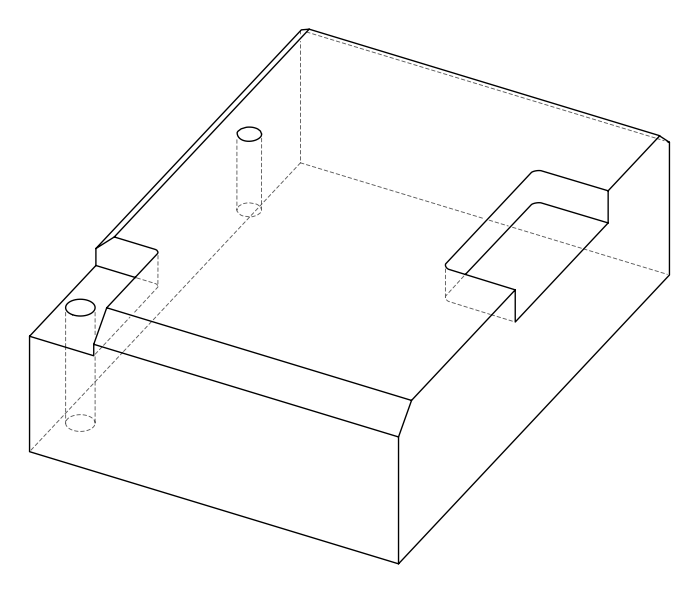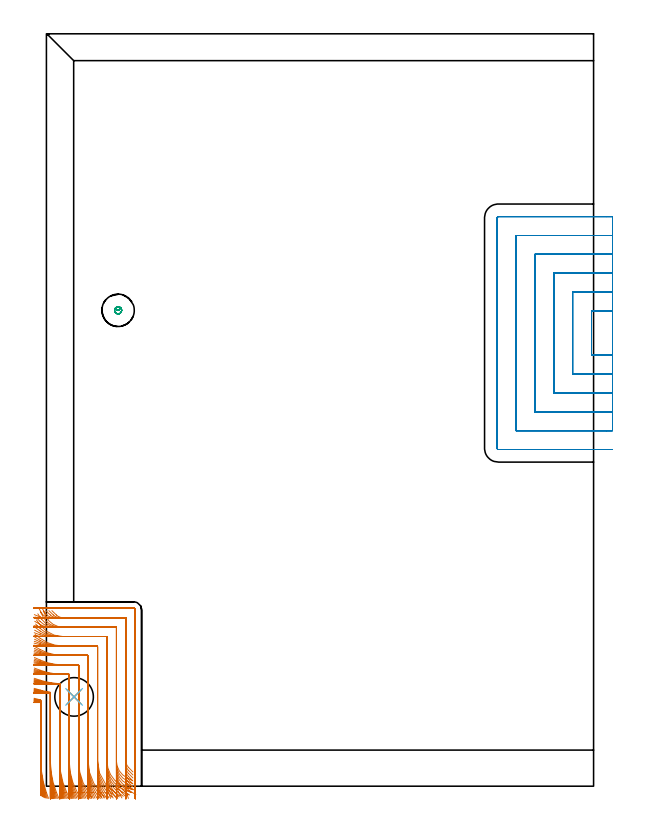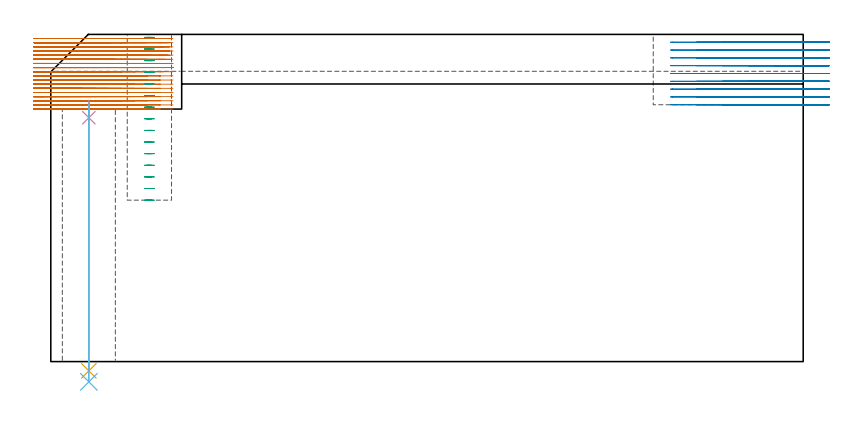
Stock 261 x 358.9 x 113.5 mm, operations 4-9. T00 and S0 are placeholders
(PLAN: 9 operations, 5 tool changes, 103.8 min)
(1 AREA_MILL | FG_CHAMFER_SURFACE | UGT0205_001 | 10.43 min | 21382 mm3)
(2 AREA_MILL_1 | FG_CHAMFER_SURFACE_1 | UGT0205_001 | 12.27 min | 33009 mm3)
(3 AREA_MILL_2 | FG_CHAMFER_SURFACE_2 | UGT0205_001 | 10.85 min | 22756 mm3)
(4 MILL_CORNER_NOTCH_RECTANGULAR | CORNER_NOTCH_RECTANGULAR | NXT0201_008 | Follow Part, ap 1.5, ae 75% | 41.71 min | 101607 mm3)
(5 MILL_SLOT | SLOT_PARTIAL_RECTANGULAR | NXT0201_011 | Follow Part, ap 3, ae 75% | 26.75 min | 155758 mm3)
(6 MILL_BLIND_HOLE_FROM_SOLID_MATERIAL | STEP1POCKET | NXT0201_011 | Spiral | 0.99 min | 10696 mm3)
(7 SPOT_DRILL | STEP1HOLE | NXT0321_9005460120000 | 0.05 min | 169 mm3)
(8 DRILL_THROUGH_HOLE_INTO_CENTER | STEP1HOLE | NXT0301_065 | 0.38 min | 5926 mm3)
(9 DRILL_TO_ENLARGE_THROUGH_HOLE | STEP1HOLE | UGT0301_253 | 0.39 min | 17155 mm3)
(TOOL UGT0205_001 | Chamfer Mill 20 x 3 x 45 deg. | D20 FL50 Z2)
(TOOL NXT0201_008 | ENDMILL 6mm [2P460-0600-NA 1630] | D6 FL26 Z6)
(TOOL NXT0201_011 | ENDMILL 12mm [2P460-1200-NA 1630] | D12 FL38 Z6)
(TOOL NXT0321_9005460120000 | NC Spot Drill, 142deg, 12mm, Carbide, Uncoated | D12 PA142 FL30 Z2)
(TOOL NXT0301_065 | Carbide Drill 9.4mm [860.1-0940-075A1-MM 2214] | D9.4 PA140 FL98 Z2)
(TOOL UGT0301_253 | Twist Drill 18.4 mm | D18.4 PA118 FL135 Z2)
(OP 4 MILL_CORNER_NOTCH_RECTANGULAR)
G17 G21 G94 G90
T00 M6
G54
G17 G0 G90 X1.01 Y-5.826 S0 M3
G43 Z123.5 H1
Z112.061
G94 G1 X0.004 Y-3. F250.
G2 X-2.6 Y12.085 R45. F500.
G1 Y40.906
G3 X-2.825 Y41.193 R0.3
G1 X-3. Y41.236
X-5.911 Y41.962 F250.
G0 Z123.5
X5.932 Y-5.784
Z112.061
G1 X4.814 Y-3.
G2 X1.9 Y12.085 R40.5 F500.
G1 Y44.59
G3 X1.65 Y44.883 R0.3
G2 X-3. Y45.89 R40.5
G1 X-5.89 Y46.696 F250.
G0 Z123.5
X10.97 Y-5.724
Z112.061
G1 X9.713 Y-3.
G2 X6.4 Y12.085 R36. F500.
G1 Y48.647
G3 X6.118 Y48.943 R0.3
G2 X-3. Y50.585 R36.
G1 X-5.86 Y51.492 F250.
G0 Z123.5
X16.184 Y-5.634
Z112.061
G1 X14.747 Y-3.
G2 X10.9 Y12.085 R31.5 F500.
G1 Y53.103
G3 X10.603 Y53.4 R0.3
G1 X7.885
G2 X-3. Y55.34 R31.5
G1 X-5.815 Y56.377 F250.
G0 Z123.5
X21.683 Y-5.488
Z112.061
G1 X20.007 Y-3.
G2 X15.4 Y12.085 R27. F500.
G1 Y57.603
G3 X15.103 Y57.9 R0.3
G1 X7.885
G2 X-3. Y60.191 R27.
G1 X-5.745 Y61.401 F250.
G0 Z123.5
X27.718 Y-5.226
Z112.061
G1 X25.706 Y-3.
G2 X19.9 Y12.085 R22.5 F500.
G1 Y62.103
G3 X19.603 Y62.4 R0.3
G1 X7.885
G2 X-3. Y65.208 R22.5
G1 X-5.626 Y66.659 F250.
G0 Z123.5
X35.094 Y-4.637
Z112.061
G1 X32.58 Y-3.
G2 X24.4 Y12.085 R18. F500.
G1 Y66.603
G3 X24.103 Y66.9 R0.3
G1 X7.885
G2 X-3. Y70.564 R18.
G1 X-5.389 Y72.378 F250.
G0 Z123.5
X41.156 Y-1.688
Z112.061
G1 X38.298 Y-0.776
G2 X28.9 Y12.085 R13.5 F500.
G1 Y71.103
G3 X28.603 Y71.4 R0.3
G1 X7.885
G2 X-3. Y76.914 R13.5
G1 X-4.775 Y79.333 F250.
G0 Z123.5
X41.087 Y2.69
Z112.061
G1 X38.4 Y4.023
G2 X33.4 Y12.085 R9. F500.
G1 Y75.603
G3 X33.103 Y75.9 R0.3
G1 X7.885
G2 X-0.175 Y80.895 R9.
G1 X-1.51 Y83.581 F250.
G0 Z123.5
X41.265 Y6.797
Z112.061
G1 X39.174 Y8.948
G2 X37.9 Y12.085 R4.5 F500.
G1 Y80.102
G3 X37.602 Y80.4 R0.3
G1 X7.885
G2 X4.748 Y81.673 R4.5
G1 X2.597 Y83.764 F250.
G0 Z123.5
X42.4 Y9.085
Z112.061
G1 Y12.085
Y84.2 F500.
G3 X41.7 Y84.9 R0.7
G1 X7.885
X4.885 F250.
G0 Z123.5
X0.413 Y-5.819
Z110.622
G1 X-0.494 Y-2.959
G2 X-2.6 Y10.646 R45. F500.
G1 Y40.577
G3 X-2.835 Y40.866 R0.3
G1 X-3. Y40.901
X-5.933 Y41.531 F250.
G0 Z123.5
X5.279 Y-5.825
Z110.622
G1 X4.268 Y-3.
G2 X1.9 Y10.646 R40.5 F500.
G1 Y44.391
G3 X1.639 Y44.686 R0.3
G2 X-3. Y45.515 R40.5
G1 X-5.917 Y46.215 F250.
G0 Z123.5
X10.224 Y-5.776
Z110.622
G1 X9.086 Y-3.
G2 X6.4 Y10.646 R36. F500.
G1 Y48.605
G3 X6.106 Y48.902 R0.3
G2 X-3. Y50.16 R36.
G1 X-5.895 Y50.946 F250.
G0 Z123.5
X15.309 Y-5.704
Z110.622
G1 X14.009 Y-3.
G2 X10.9 Y10.646 R31.5 F500.
G1 Y53.103
G3 X10.603 Y53.4 R0.3
G1 X6.44
G2 X-3. Y54.848 R31.5
G1 X-5.862 Y55.747 F250.
G0 Z123.5
X20.618 Y-5.589
Z110.622
G1 X19.102 Y-3.
G2 X15.4 Y10.646 R27. F500.
G1 Y57.603
G3 X15.103 Y57.9 R0.3
G1 X6.44
G2 X-3. Y59.604 R27.
G1 X-5.811 Y60.653 F250.
G0 Z123.5
X26.33 Y-5.385
Z110.622
G1 X24.51 Y-3.
G2 X19.9 Y10.646 R22.5 F500.
G1 Y62.103
G3 X19.603 Y62.4 R0.3
G1 X6.44
G2 X-3. Y64.476 R22.5
G1 X-5.723 Y65.735 F250.
G0 Z123.5
X32.936 Y-4.956
Z110.622
G1 X30.661 Y-3.
G2 X24.4 Y10.646 R18. F500.
G1 Y66.603
G3 X24.103 Y66.9 R0.3
G1 X6.44
G2 X-3. Y69.574 R18.
G1 X-5.554 Y71.147 F250.
G0 Z123.5
X40.453 Y-3.046
Z110.622
G1 X37.646 Y-1.989
G2 X28.9 Y10.646 R13.5 F500.
G1 Y71.103
G3 X28.603 Y71.4 R0.3
G1 X6.44
G2 X-3. Y75.249 R13.5
G1 X-5.145 Y77.347 F250.
G0 Z123.5
X41.087 Y1.25
Z110.622
G1 X38.4 Y2.583
G2 X33.4 Y10.646 R9. F500.
G1 Y75.602
G3 X33.102 Y75.9 R0.3
G1 X6.44
G2 X-1.432 Y80.536 R9.
G1 X-2.886 Y83.16 F250.
G0 Z123.5
X41.265 Y5.358
Z110.622
G1 X39.174 Y7.509
G2 X37.9 Y10.646 R4.5 F500.
G1 Y80.102
G3 X37.602 Y80.4 R0.3
G1 X6.44
G2 X3.304 Y81.672 R4.5
G1 X1.152 Y83.762 F250.
G0 Z123.5
X42.4 Y7.646
Z110.622
G1 Y10.646
Y84.2 F500.
G3 X41.7 Y84.9 R0.7
G1 X6.44
X3.44 F250.
G0 Z123.5
X-0.153 Y-5.734
Z109.183
G1 X-0.956 Y-2.844
G2 X-2.6 Y9.208 R45. F500.
G1 Y40.297
G3 X-2.844 Y40.589 R0.3
G1 X-3. Y40.616
X-5.952 Y41.15 F250.
G0 Z123.5
X4.688 Y-5.86
Z109.183
G1 X3.784 Y-3.
G2 X1.9 Y9.208 R40.5 F500.
G1 Y44.245
G3 X1.628 Y44.54 R0.3
G2 X-3. Y45.198 R40.5
G1 X-5.941 Y45.79 F250.
G0 Z123.5
X9.551 Y-5.822
Z109.183
G1 X8.533 Y-3.
G2 X6.4 Y9.208 R36. F500.
G1 Y48.603
G3 X6.103 Y48.9 R0.3
G1 X4.998
G2 X-3. Y49.8 R36.
G1 X-5.925 Y50.466 F250.
G0 Z123.5
X14.525 Y-5.766
Z109.183
G1 X13.362 Y-3.
G2 X10.9 Y9.208 R31.5 F500.
G1 Y53.103
G3 X10.603 Y53.4 R0.3
G1 X4.998
G2 X-3. Y54.432 R31.5
G1 X-5.902 Y55.194 F250.
G0 Z123.5
X19.674 Y-5.676
Z109.183
G1 X18.318 Y-3.
G2 X15.4 Y9.208 R27. F500.
G1 Y57.603
G3 X15.103 Y57.9 R0.3
G1 X4.998
G2 X-3. Y59.112 R27.
G1 X-5.865 Y60.001 F250.
G0 Z123.5
X25.128 Y-5.52
Z109.183
G1 X23.5 Y-3.
G2 X19.9 Y9.208 R22.5 F500.
G1 Y62.103
G3 X19.603 Y62.4 R0.3
G1 X4.998
G2 X-3. Y63.87 R22.5
G1 X-5.804 Y64.936 F250.
G0 Z123.5
X31.207 Y-5.205
Z109.183
G1 X29.173 Y-3.
G2 X24.4 Y9.208 R18. F500.
G1 Y66.603
G3 X24.103 Y66.9 R0.3
G1 X4.998
G2 X-3. Y68.775 R18.
G1 X-5.688 Y70.108 F250.
G0 Z123.5
X39.012 Y-4.2
Z109.183
G1 X36.332 Y-2.851
G2 X28.9 Y9.208 R13.5 F500.
G1 Y71.103
G3 X28.603 Y71.4 R0.3
G1 X4.998
G2 X-3. Y74.024 R13.5
G1 X-5.417 Y75.802 F250.
G0 Z123.5
X41.087 Y-0.187
Z109.183
G1 X38.4 Y1.146
G2 X33.4 Y9.208 R9. F500.
G1 Y75.602
G3 X33.102 Y75.9 R0.3
G1 X4.998
G2 X-2.4 Y79.775 R9.
G1 X-4.108 Y82.241 F250.
G0 Z123.5
X41.26 Y3.921
Z109.183
G1 X39.171 Y6.074
G2 X37.9 Y9.208 R4.5 F500.
G1 Y80.102
G3 X37.602 Y80.4 R0.3
G1 X4.998
G2 X1.851 Y81.683 R4.5
G1 X-0.293 Y83.781 F250.
G0 Z123.5
X42.4 Y6.208
Z109.183
G1 Y9.208
Y84.2 F500.
G3 X41.7 Y84.9 R0.7
G1 X4.998
X1.998 F250.
G0 Z123.5
X-0.677 Y-5.586
Z107.744
G1 X-1.373 Y-2.667
G2 X-2.6 Y7.769 R45. F500.
G1 Y40.042
G3 X-2.855 Y40.335 R0.3
G1 X-3. Y40.356
X-5.97 Y40.782 F250.
G0 Z123.5
X4.156 Y-5.892
Z107.744
G1 X3.358 Y-3.
G2 X1.9 Y7.769 R40.5 F500.
G1 Y44.143
G3 X1.617 Y44.439 R0.3
G2 X-3. Y44.907 R40.5
G1 X-5.962 Y45.381 F250.
G0 Z123.5
X8.946 Y-5.863
Z107.744
G1 X8.048 Y-3.
G2 X6.4 Y7.769 R36. F500.
G1 Y48.603
G3 X6.103 Y48.9 R0.3
G1 X3.39
G2 X-3. Y49.472 R36.
G1 X-5.952 Y50.004 F250.
G0 Z123.5
X13.824 Y-5.819
Z107.744
G1 X12.798 Y-3.
G2 X10.9 Y7.769 R31.5 F500.
G1 Y53.103
G3 X10.603 Y53.4 R0.3
G1 X3.39
G2 X-3. Y54.055 R31.5
G1 X-5.938 Y54.664 F250.
G0 Z123.5
X18.837 Y-5.751
Z107.744
G1 X17.641 Y-3.
G2 X15.4 Y7.769 R27. F500.
G1 Y57.603
G3 X15.103 Y57.9 R0.3
G1 X3.39
G2 X-3. Y58.667 R27.
G1 X-5.915 Y59.377 F250.
G0 Z123.5
X24.08 Y-5.634
Z107.744
G1 X22.645 Y-3.
G2 X19.9 Y7.769 R22.5 F500.
G1 Y62.103
G3 X19.603 Y62.4 R0.3
G1 X3.39
G2 X-3. Y63.327 R22.5
G1 X-5.876 Y64.179 F250.
G0 Z123.5
X29.772 Y-5.404
Z107.744
G1 X27.977 Y-3.
G2 X24.4 Y7.769 R18. F500.
G1 Y66.603
G3 X24.103 Y66.9 R0.3
G1 X3.39
G2 X-3. Y68.073 R18.
G1 X-5.805 Y69.138 F250.
G0 Z123.5
X36.652 Y-4.809
Z107.744
G1 X34.259 Y-3.
G2 X28.9 Y7.769 R13.5 F500.
G1 Y71.103
G3 X28.603 Y71.4 R0.3
G1 X3.39
G2 X-3. Y73.008 R13.5
G1 X-5.643 Y74.428 F250.
G0 Z123.5
X41.071 Y-1.624
Z107.744
G1 X38.386 Y-0.287
G2 X33.4 Y7.769 R9. F500.
G1 Y75.603
G3 X33.103 Y75.9 R0.3
G1 X3.39
G2 X-3. Y78.562 R9.
G1 X-5.113 Y80.693 F250.
G0 Z123.5
X41.26 Y2.482
Z107.744
G1 X39.171 Y4.635
G2 X37.9 Y7.769 R4.5 F500.
G1 Y80.102
G3 X37.602 Y80.4 R0.3
G1 X3.39
G2 X-0.281 Y82.297 R4.5
G1 X-2.016 Y84.744 F250.
G0 Z123.5
X42.4 Y4.769
Z107.744
G1 Y7.769
Y84.2 F500.
G3 X41.7 Y84.9 R0.7
G1 X3.39
X0.39 F250.
G0 Z123.5
X-1.151 Y-5.389
Z106.305
G1 X-1.736 Y-2.447
G2 X-2.6 Y6.329 R45. F500.
G1 Y39.825
G3 X-2.867 Y40.119 R0.3
G1 X-3. Y40.133
X-5.984 Y40.437 F250.
G0 Z123.5
X3.68 Y-5.919
Z106.305
G1 X2.989 Y-3.
G2 X1.9 Y6.329 R40.5 F500.
G1 Y44.103
G3 X1.604 Y44.4 R0.3
G2 X-3. Y44.659 R40.5
G1 X-5.981 Y44.997 F250.
G0 Z123.5
X8.407 Y-5.898
Z106.305
G1 X7.63 Y-3.
G2 X6.4 Y6.329 R36. F500.
G1 Y48.603
G3 X6.103 Y48.9 R0.3
G1 X1.569
G2 X-3. Y49.191 R36.
G1 X-5.976 Y49.572 F250.
G0 Z123.5
X13.202 Y-5.865
Z106.305
G1 X12.313 Y-3.
G2 X10.9 Y6.329 R31.5 F500.
G1 Y53.103
G3 X10.603 Y53.4 R0.3
G1 X1.569
G2 X-3. Y53.733 R31.5
G1 X-5.968 Y54.168 F250.
G0 Z123.5
X18.1 Y-5.815
Z106.305
G1 X17.063 Y-3.
G2 X15.4 Y6.329 R27. F500.
G1 Y57.603
G3 X15.103 Y57.9 R0.3
G1 X1.569
G2 X-3. Y58.289 R27.
G1 X-5.957 Y58.797 F250.
G0 Z123.5
X23.169 Y-5.73
Z106.305
G1 X21.925 Y-3.
G2 X19.9 Y6.329 R22.5 F500.
G1 Y62.103
G3 X19.603 Y62.4 R0.3
G1 X1.569
G2 X-3. Y62.869 R22.5
G1 X-5.937 Y63.478 F250.
G0 Z123.5
X28.561 Y-5.566
Z106.305
G1 X27.006 Y-3.
G2 X24.4 Y6.329 R18. F500.
G1 Y66.603
G3 X24.103 Y66.9 R0.3
G1 X1.569
G2 X-3. Y67.49 R18.
G1 X-5.902 Y68.251 F250.
G0 Z123.5
X34.715 Y-5.168
Z106.305
G1 X32.642 Y-3.
G2 X28.9 Y6.329 R13.5 F500.
G1 Y71.103
G3 X28.603 Y71.4 R0.3
G1 X1.569
G2 X-3. Y72.197 R13.5
G1 X-5.823 Y73.212 F250.
G0 Z123.5
X40.604 Y-2.986
Z106.305
G1 X37.989 Y-1.516
G2 X33.4 Y6.329 R9. F500.
G1 Y75.603
G3 X33.103 Y75.9 R0.3
G1 X1.569
G2 X-3. Y77.146 R9.
G1 X-5.585 Y78.669 F250.
G0 Z123.5
X41.262 Y1.042
Z106.305
G1 X39.172 Y3.194
G2 X37.9 Y6.329 R4.5 F500.
G1 Y80.102
G3 X37.602 Y80.4 R0.3
G1 X1.569
G2 X-2.321 Y82.638 R4.5
G1 X-3.829 Y85.231 F250.
G0 Z123.5
X42.4 Y3.329
Z106.305
G1 Y6.329
Y84.2 F500.
G3 X41.7 Y84.9 R0.7
G1 X1.569
X-1.431 F250.
G0 Z123.5
X-1.567 Y-5.163
Z104.867
G1 X-2.039 Y-2.2
G2 X-2.6 Y4.881 R45. F500.
G1 Y39.631
G3 X-2.886 Y39.927 R0.3
G1 X-3. Y39.931
X-5.998 Y40.043 F250.
G0 Z123.5
X3.258 Y-5.943
Z104.867
G1 X2.674 Y-3.
G2 X1.9 Y4.881 R40.5 F500.
G1 Y44.103
G3 X1.603 Y44.4 R0.3
G1 X-1.321
G2 X-3. Y44.435 R40.5
G1 X-5.997 Y44.559 F250.
G0 Z123.5
X7.93 Y-5.927
Z104.867
G1 X7.273 Y-3.
G2 X6.4 Y4.881 R36. F500.
G1 Y48.603
G3 X6.103 Y48.9 R0.3
G1 X-1.321
G2 X-3. Y48.939 R36.
G1 X-5.997 Y49.079 F250.
G0 Z123.5
X12.652 Y-5.905
Z104.867
G1 X11.902 Y-3.
G2 X10.9 Y4.881 R31.5 F500.
G1 Y53.103
G3 X10.603 Y53.4 R0.3
G1 X-1.321
G2 X-3. Y53.445 R31.5
G1 X-5.996 Y53.605 F250.
G0 Z123.5
X17.451 Y-5.869
Z104.867
G1 X16.576 Y-3.
G2 X15.4 Y4.881 R27. F500.
G1 Y57.603
G3 X15.103 Y57.9 R0.3
G1 X-1.321
G2 X-3. Y57.952 R27.
G1 X-5.994 Y58.139 F250.
G0 Z123.5
X22.376 Y-5.81
Z104.867
G1 X21.325 Y-3.
G2 X19.9 Y4.881 R22.5 F500.
G1 Y62.103
G3 X19.603 Y62.4 R0.3
G1 X-1.321
G2 X-3. Y62.463 R22.5
G1 X-5.992 Y62.687 F250.
G0 Z123.5
X27.53 Y-5.697
Z104.867
G1 X26.217 Y-3.
G2 X24.4 Y4.881 R18. F500.
G1 Y66.603
G3 X24.103 Y66.9 R0.3
G1 X-1.321
G2 X-3. Y66.978 R18.
G1 X-5.987 Y67.258 F250.
G0 Z123.5
X33.19 Y-5.436
Z104.867
G1 X31.439 Y-3.
G2 X28.9 Y4.881 R13.5 F500.
G1 Y71.103
G3 X28.603 Y71.4 R0.3
G1 X-1.321
G2 X-3. Y71.505 R13.5
G1 X-5.977 Y71.878 F250.
G0 Z123.5
X39.653 Y-4.2
Z104.867
G1 X37.203 Y-2.468
G2 X33.4 Y4.881 R9. F500.
G1 Y75.602
G3 X33.102 Y75.9 R0.3
G1 X-1.321
G2 X-3. Y76.058 R9.
G1 X-5.947 Y76.618 F250.
G0 Z123.5
X41.302 Y-0.415
Z104.867
G1 X39.196 Y1.721
G2 X37.9 Y4.881 R4.5 F500.
G1 Y80.102
G3 X37.602 Y80.4 R0.3
G1 X-1.321
G2 X-3. Y80.725 R4.5
G1 X-5.783 Y81.844 F250.
G0 Z123.5
X42.4 Y1.881
Z104.867
G1 Y4.881
Y84.2 F500.
G3 X41.7 Y84.9 R0.7
G1 X-1.321
X-4.321 F250.
G0 Z123.5
X-1.956 Y-4.905
Z103.428
G1 X-2.301 Y-1.925
G2 X-2.6 Y3.252 R45. F500.
G1 Y39.604
G3 X-2.895 Y39.9 R0.3
G1 X-3. Y39.901
X-6. Y39.917 F250.
G0 Z123.5
X2.849 Y-5.964
Z103.428
G1 X2.385 Y-3.
G2 X1.9 Y3.252 R40.5 F500.
G1 Y44.104
G3 X1.604 Y44.4 R0.3
G1 X-2.748
X-3. Y44.401
X-6. Y44.419 F250.
G0 Z123.5
X7.468 Y-5.954
Z103.428
G1 X6.947 Y-3.
G2 X6.4 Y3.252 R36. F500.
G1 Y48.603
G3 X6.103 Y48.9 R0.3
G1 X-2.748
X-3. Y48.901
X-6. Y48.922 F250.
G0 Z123.5
X12.122 Y-5.94
Z103.428
G1 X11.527 Y-3.
G2 X10.9 Y3.252 R31.5 F500.
G1 Y53.103
G3 X10.603 Y53.4 R0.3
G1 X-2.748
G2 X-3. Y53.401 R31.5
G1 X-6. Y53.425 F250.
G0 Z123.5
X16.828 Y-5.918
Z103.428
G1 X16.134 Y-3.
G2 X15.4 Y3.252 R27. F500.
G1 Y57.603
G3 X15.103 Y57.9 R0.3
G1 X-2.748
G2 X-3. Y57.901 R27.
G1 X-6. Y57.929 F250.
G0 Z123.5
X21.62 Y-5.882
Z103.428
G1 X20.786 Y-3.
G2 X19.9 Y3.252 R22.5 F500.
G1 Y62.103
G3 X19.603 Y62.4 R0.3
G1 X-2.748
G2 X-3. Y62.401 R22.5
G1 X-6. Y62.435 F250.
G0 Z123.5
X26.563 Y-5.813
Z103.428
G1 X25.521 Y-3.
G2 X24.4 Y3.252 R18. F500.
G1 Y66.603
G3 X24.103 Y66.9 R0.3
G1 X-2.748
G2 X-3. Y66.902 R18.
G1 X-6. Y66.944 F250.
G0 Z123.5
X31.824 Y-5.659
Z103.428
G1 X30.435 Y-3.
G2 X28.9 Y3.252 R13.5 F500.
G1 Y71.103
G3 X28.603 Y71.4 R0.3
G1 X-2.748
G2 X-3. Y71.402 R13.5
G1 X-5.999 Y71.458 F250.
G0 Z123.5
X38.01 Y-5.158
Z103.428
G1 X35.926 Y-3.
G2 X33.4 Y3.252 R9. F500.
G1 Y75.603
G3 X33.103 Y75.9 R0.3
G1 X-2.748
G2 X-3. Y75.904 R9.
G1 X-5.999 Y75.987 F250.
G0 Z123.5
X42.347 Y-2.156
Z103.428
G1 X39.867 Y-0.467
G2 X37.9 Y3.252 R4.5 F500.
G1 Y80.102
G3 X37.602 Y80.4 R0.3
G1 X-2.748
G2 X-3. Y80.407 R4.5
G1 X-5.995 Y80.575 F250.
G0 Z123.5
X42.4 Y0.252
Z103.428
G1 Y3.252
Y84.2 F500.
G3 X41.7 Y84.9 R0.7
G1 X-2.748
X-5.748 F250.
G0 Z123.5
X-2.29 Y-4.659
Z101.989
G1 X-2.495 Y-1.666
G2 X-2.6 Y1.406 R45. F500.
G1 Y39.604
G3 X-2.896 Y39.9 R0.3
G1 X-3.
X-6. F250.
G0 Z123.5
X2.467 Y-5.982
Z101.989
G1 X2.14 Y-3.
G2 X1.9 Y1.406 R40.5 F500.
G1 Y44.104
G3 X1.604 Y44.4 R0.3
G1 X-3.
X-6. F250.
G0 Z123.5
X7.038 Y-5.977
Z101.989
G1 X6.671 Y-3.
G2 X6.4 Y1.406 R36. F500.
G1 Y48.603
G3 X6.103 Y48.9 R0.3
G1 X-3.
X-6. F250.
G0 Z123.5
X11.629 Y-5.971
Z101.989
G1 X11.21 Y-3.
G2 X10.9 Y1.406 R31.5 F500.
G1 Y53.103
G3 X10.603 Y53.4 R0.3
G1 X-3.
X-6. F250.
G0 Z123.5
X16.252 Y-5.96
Z101.989
G1 X15.762 Y-3.
G2 X15.4 Y1.406 R27. F500.
G1 Y57.603
G3 X15.103 Y57.9 R0.3
G1 X-3.
X-6. F250.
G0 Z123.5
X20.923 Y-5.942
Z101.989
G1 X20.336 Y-3.
G2 X19.9 Y1.406 R22.5 F500.
G1 Y62.103
G3 X19.603 Y62.4 R0.3
G1 X-3.
X-6. F250.
G0 Z123.5
X25.682 Y-5.909
Z101.989
G1 X24.948 Y-3.
G2 X24.4 Y1.406 R18. F500.
G1 Y66.603
G3 X24.103 Y66.9 R0.3
G1 X-3.
X-6. F250.
G0 Z123.5
X30.619 Y-5.836
Z101.989
G1 X29.639 Y-3.
G2 X28.9 Y1.406 R13.5 F500.
G1 Y71.103
G3 X28.603 Y71.4 R0.3
G1 X-3.
X-6. F250.
G0 Z123.5
X36.021 Y-5.616
Z101.989
G1 X34.552 Y-3.
G2 X33.4 Y1.406 R9. F500.
G1 Y75.603
G3 X33.103 Y75.9 R0.3
G1 X-3.
X-6. F250.
G0 Z123.5
X42.656 Y-3.996
Z101.989
G1 X40.084 Y-2.452
G2 X37.9 Y1.406 R4.5 F500.
G1 Y80.102
G3 X37.602 Y80.4 R0.3
G1 X-3.
X-6. F250.
G0 Z123.5
X42.4 Y-1.594
Z101.989
G1 Y1.406
Y84.2 F500.
G3 X41.7 Y84.9 R0.7
G1 X-3.
X-6. F250.
G0 Z123.5
X-2.6 Y-4.497
Z100.55
G1 Y-1.497
Y39.604 F500.
G3 X-2.896 Y39.9 R0.3
G1 X-3.
X-6. F250.
G0 Z123.5
X2.034 Y-5.998
Z100.55
G1 X1.926 Y-3.
G2 X1.9 Y-1.541 R40.5 F500.
G1 Y44.104
G3 X1.604 Y44.4 R0.3
G1 X-3.
X-6. F250.
G0 Z123.5
X6.551 Y-5.998
Z100.55
G1 X6.43 Y-3.
G2 X6.4 Y-1.541 R36. F500.
G1 Y48.603
G3 X6.103 Y48.9 R0.3
G1 X-3.
X-6. F250.
G0 Z123.5
X11.073 Y-5.997
Z100.55
G1 X10.934 Y-3.
G2 X10.9 Y-1.541 R31.5 F500.
G1 Y53.103
G3 X10.603 Y53.4 R0.3
G1 X-3.
X-6. F250.
G0 Z123.5
X15.601 Y-5.996
Z100.55
G1 X15.439 Y-3.
G2 X15.4 Y-1.541 R27. F500.
G1 Y57.603
G3 X15.103 Y57.9 R0.3
G1 X-3.
X-6. F250.
G0 Z123.5
X20.142 Y-5.994
Z100.55
G1 X19.947 Y-3.
G2 X19.9 Y-1.541 R22.5 F500.
G1 Y62.103
G3 X19.603 Y62.4 R0.3
G1 X-3.
X-6. F250.
G0 Z123.5
X24.702 Y-5.99
Z100.55
G1 X24.459 Y-3.
G2 X24.4 Y-1.541 R18. F500.
G1 Y66.603
G3 X24.103 Y66.9 R0.3
G1 X-3.
X-6. F250.
G0 Z123.5
X29.303 Y-5.982
Z100.55
G1 X28.979 Y-3.
G2 X28.9 Y-1.541 R13.5 F500.
G1 Y71.103
G3 X28.603 Y71.4 R0.3
G1 X-3.
X-6. F250.
G0 Z123.5
X34.005 Y-5.96
Z100.55
G1 X33.519 Y-3.
G2 X33.4 Y-1.541 R9. F500.
G1 Y75.603
G3 X33.103 Y75.9 R0.3
G1 X-3.
X-6. F250.
G0 Z123.5
X39.115 Y-5.838
Z100.55
G1 X38.143 Y-3.
G2 X37.9 Y-1.541 R4.5 F500.
G1 Y80.102
G3 X37.602 Y80.4 R0.3
G1 X-3.
X-6. F250.
G0 Z123.5
X42.4 Y-4.541
Z100.55
G1 Y-1.541
Y84.2 F500.
G3 X41.7 Y84.9 R0.7
G1 X-3.
X-6. F250.
G0 Z123.5
X-2.6 Y-4.497
Z99.111
G1 Y-1.497
Y39.604 F500.
G3 X-2.896 Y39.9 R0.3
G1 X-3.
X-6. F250.
G0 Z123.5
X1.915 Y-6.
Z99.111
G1 X1.901 Y-3.
X1.9 Y-2.798 F500.
Y44.104
G3 X1.604 Y44.4 R0.3
G1 X-3.
X-6. F250.
G0 Z123.5
X6.417 Y-6.
Z99.111
G1 X6.401 Y-3.
G2 X6.4 Y-2.798 R36. F500.
G1 Y48.603
G3 X6.103 Y48.9 R0.3
G1 X-3.
X-6. F250.
G0 Z123.5
X10.92 Y-6.
Z99.111
G1 X10.901 Y-3.
G2 X10.9 Y-2.798 R31.5 F500.
G1 Y53.103
G3 X10.603 Y53.4 R0.3
G1 X-3.
X-6. F250.
G0 Z123.5
X15.423 Y-6.
Z99.111
G1 X15.401 Y-3.
G2 X15.4 Y-2.798 R27. F500.
G1 Y57.603
G3 X15.103 Y57.9 R0.3
G1 X-3.
X-6. F250.
G0 Z123.5
X19.928 Y-6.
Z99.111
G1 X19.901 Y-3.
G2 X19.9 Y-2.798 R22.5 F500.
G1 Y62.103
G3 X19.603 Y62.4 R0.3
G1 X-3.
X-6. F250.
G0 Z123.5
X24.435 Y-6.
Z99.111
G1 X24.401 Y-3.
G2 X24.4 Y-2.798 R18. F500.
G1 Y66.603
G3 X24.103 Y66.9 R0.3
G1 X-3.
X-6. F250.
G0 Z123.5
X28.946 Y-6.
Z99.111
G1 X28.902 Y-3.
G2 X28.9 Y-2.798 R13.5 F500.
G1 Y71.103
G3 X28.603 Y71.4 R0.3
G1 X-3.
X-6. F250.
G0 Z123.5
X33.47 Y-5.999
Z99.111
G1 X33.402 Y-3.
G2 X33.4 Y-2.798 R9. F500.
G1 Y75.603
G3 X33.103 Y75.9 R0.3
G1 X-3.
X-6. F250.
G0 Z123.5
X38.039 Y-5.997
Z99.111
G1 X37.905 Y-3.
G2 X37.9 Y-2.798 R4.5 F500.
G1 Y80.102
G3 X37.602 Y80.4 R0.3
G1 X-3.
X-6. F250.
G0 Z123.5
X42.4 Y-5.798
Z99.111
G1 Y-2.798
Y84.2 F500.
G3 X41.7 Y84.9 R0.7
G1 X-3.
X-6. F250.
G0 Z123.5
X-2.6 Y-4.497
Z97.672
G1 Y-1.497
Y39.604 F500.
G3 X-2.896 Y39.9 R0.3
G1 X-3.
X-6. F250.
G0 Z123.5
X1.9 Y-6.
Z97.672
G1 Y-3.
Y44.104 F500.
G3 X1.604 Y44.4 R0.3
G1 X-3.
X-6. F250.
G0 Z123.5
X6.4 Y-6.
Z97.672
G1 Y-3.
Y48.603 F500.
G3 X6.103 Y48.9 R0.3
G1 X-3.
X-6. F250.
G0 Z123.5
X10.9 Y-6.
Z97.672
G1 Y-3.
Y53.103 F500.
G3 X10.603 Y53.4 R0.3
G1 X-3.
X-6. F250.
G0 Z123.5
X15.4 Y-6.
Z97.672
G1 Y-3.
Y57.603 F500.
G3 X15.103 Y57.9 R0.3
G1 X-3.
X-6. F250.
G0 Z123.5
X19.9 Y-6.
Z97.672
G1 Y-3.
Y62.103 F500.
G3 X19.603 Y62.4 R0.3
G1 X-3.
X-6. F250.
G0 Z123.5
X24.4 Y-6.
Z97.672
G1 Y-3.
Y66.603 F500.
G3 X24.103 Y66.9 R0.3
G1 X-3.
X-6. F250.
G0 Z123.5
X28.9 Y-6.
Z97.672
G1 Y-3.
Y71.103 F500.
G3 X28.603 Y71.4 R0.3
G1 X-3.
X-6. F250.
G0 Z123.5
X33.4 Y-6.
Z97.672
G1 Y-3.
Y75.603 F500.
G3 X33.103 Y75.9 R0.3
G1 X-3.
X-6. F250.
G0 Z123.5
X37.9 Y-6.
Z97.672
G1 Y-3.
Y80.102 F500.
G3 X37.602 Y80.4 R0.3
G1 X-3.
X-6. F250.
G0 Z123.5
X42.4 Y-6.
Z97.672
G1 Y-3.
Y84.2 F500.
G3 X41.7 Y84.9 R0.7
G1 X-3.
X-6. F250.
G0 Z123.5
X-2.6 Y-4.497
Z96.233
G1 Y-1.497
Y39.604 F500.
G3 X-2.896 Y39.9 R0.3
G1 X-3.
X-6. F250.
G0 Z123.5
X1.9 Y-6.
Z96.233
G1 Y-3.
Y44.104 F500.
G3 X1.604 Y44.4 R0.3
G1 X-3.
X-6. F250.
G0 Z123.5
X6.4 Y-6.
Z96.233
G1 Y-3.
Y48.603 F500.
G3 X6.103 Y48.9 R0.3
G1 X-3.
X-6. F250.
G0 Z123.5
X10.9 Y-6.
Z96.233
G1 Y-3.
Y53.103 F500.
G3 X10.603 Y53.4 R0.3
G1 X-3.
X-6. F250.
G0 Z123.5
X15.4 Y-6.
Z96.233
G1 Y-3.
Y57.603 F500.
G3 X15.103 Y57.9 R0.3
G1 X-3.
X-6. F250.
G0 Z123.5
X19.9 Y-6.
Z96.233
G1 Y-3.
Y62.103 F500.
G3 X19.603 Y62.4 R0.3
G1 X-3.
X-6. F250.
G0 Z123.5
X24.4 Y-6.
Z96.233
G1 Y-3.
Y66.603 F500.
G3 X24.103 Y66.9 R0.3
G1 X-3.
X-6. F250.
G0 Z123.5
X28.9 Y-6.
Z96.233
G1 Y-3.
Y71.103 F500.
G3 X28.603 Y71.4 R0.3
G1 X-3.
X-6. F250.
G0 Z123.5
X33.4 Y-6.
Z96.233
G1 Y-3.
Y75.603 F500.
G3 X33.103 Y75.9 R0.3
G1 X-3.
X-6. F250.
G0 Z123.5
X37.9 Y-6.
Z96.233
G1 Y-3.
Y80.102 F500.
G3 X37.602 Y80.4 R0.3
G1 X-3.
X-6. F250.
G0 Z123.5
X42.4 Y-6.
Z96.233
G1 Y-3.
Y84.2 F500.
G3 X41.7 Y84.9 R0.7
G1 X-3.
X-6. F250.
G0 Z123.5
X-2.6 Y-4.497
Z94.794
G1 Y-1.497
Y39.604 F500.
G3 X-2.896 Y39.9 R0.3
G1 X-3.
X-6. F250.
G0 Z123.5
X1.9 Y-6.
Z94.794
G1 Y-3.
Y44.104 F500.
G3 X1.604 Y44.4 R0.3
G1 X-3.
X-6. F250.
G0 Z123.5
X6.4 Y-6.
Z94.794
G1 Y-3.
Y48.603 F500.
G3 X6.103 Y48.9 R0.3
G1 X-3.
X-6. F250.
G0 Z123.5
X10.9 Y-6.
Z94.794
G1 Y-3.
Y53.103 F500.
G3 X10.603 Y53.4 R0.3
G1 X-3.
X-6. F250.
G0 Z123.5
X15.4 Y-6.
Z94.794
G1 Y-3.
Y57.603 F500.
G3 X15.103 Y57.9 R0.3
G1 X-3.
X-6. F250.
G0 Z123.5
X19.9 Y-6.
Z94.794
G1 Y-3.
Y62.103 F500.
G3 X19.603 Y62.4 R0.3
G1 X-3.
X-6. F250.
G0 Z123.5
X24.4 Y-6.
Z94.794
G1 Y-3.
Y66.603 F500.
G3 X24.103 Y66.9 R0.3
G1 X-3.
X-6. F250.
G0 Z123.5
X28.9 Y-6.
Z94.794
G1 Y-3.
Y71.103 F500.
G3 X28.603 Y71.4 R0.3
G1 X-3.
X-6. F250.
G0 Z123.5
X33.4 Y-6.
Z94.794
G1 Y-3.
Y75.603 F500.
G3 X33.103 Y75.9 R0.3
G1 X-3.
X-6. F250.
G0 Z123.5
X37.9 Y-6.
Z94.794
G1 Y-3.
Y80.102 F500.
G3 X37.602 Y80.4 R0.3
G1 X-3.
X-6. F250.
G0 Z123.5
X42.4 Y-6.
Z94.794
G1 Y-3.
Y84.2 F500.
G3 X41.7 Y84.9 R0.7
G1 X-3.
X-6. F250.
G0 Z123.5
X-2.6 Y-4.497
Z93.356
G1 Y-1.497
Y39.604 F500.
G3 X-2.896 Y39.9 R0.3
G1 X-3.
X-6. F250.
G0 Z123.5
X1.9 Y-6.
Z93.356
G1 Y-3.
Y44.104 F500.
G3 X1.604 Y44.4 R0.3
G1 X-3.
X-6. F250.
G0 Z123.5
X6.4 Y-6.
Z93.356
G1 Y-3.
Y48.603 F500.
G3 X6.103 Y48.9 R0.3
G1 X-3.
X-6. F250.
G0 Z123.5
X10.9 Y-6.
Z93.356
G1 Y-3.
Y53.103 F500.
G3 X10.603 Y53.4 R0.3
G1 X-3.
X-6. F250.
G0 Z123.5
X15.4 Y-6.
Z93.356
G1 Y-3.
Y57.603 F500.
G3 X15.103 Y57.9 R0.3
G1 X-3.
X-6. F250.
G0 Z123.5
X19.9 Y-6.
Z93.356
G1 Y-3.
Y62.103 F500.
G3 X19.603 Y62.4 R0.3
G1 X-3.
X-6. F250.
G0 Z123.5
X24.4 Y-6.
Z93.356
G1 Y-3.
Y66.603 F500.
G3 X24.103 Y66.9 R0.3
G1 X-3.
X-6. F250.
G0 Z123.5
X28.9 Y-6.
Z93.356
G1 Y-3.
Y71.103 F500.
G3 X28.603 Y71.4 R0.3
G1 X-3.
X-6. F250.
G0 Z123.5
X33.4 Y-6.
Z93.356
G1 Y-3.
Y75.603 F500.
G3 X33.103 Y75.9 R0.3
G1 X-3.
X-6. F250.
G0 Z123.5
X37.9 Y-6.
Z93.356
G1 Y-3.
Y80.102 F500.
G3 X37.602 Y80.4 R0.3
G1 X-3.
X-6. F250.
G0 Z123.5
X42.4 Y-6.
Z93.356
G1 Y-3.
Y84.2 F500.
G3 X41.7 Y84.9 R0.7
G1 X-3.
X-6. F250.
G0 Z123.5
X-2.6 Y-4.497
Z91.917
G1 Y-1.497
Y39.604 F500.
G3 X-2.896 Y39.9 R0.3
G1 X-3.
X-6. F250.
G0 Z123.5
X1.9 Y-6.
Z91.917
G1 Y-3.
Y44.104 F500.
G3 X1.604 Y44.4 R0.3
G1 X-3.
X-6. F250.
G0 Z123.5
X6.4 Y-6.
Z91.917
G1 Y-3.
Y48.603 F500.
G3 X6.103 Y48.9 R0.3
G1 X-3.
X-6. F250.
G0 Z123.5
X10.9 Y-6.
Z91.917
G1 Y-3.
Y53.103 F500.
G3 X10.603 Y53.4 R0.3
G1 X-3.
X-6. F250.
G0 Z123.5
X15.4 Y-6.
Z91.917
G1 Y-3.
Y57.603 F500.
G3 X15.103 Y57.9 R0.3
G1 X-3.
X-6. F250.
G0 Z123.5
X19.9 Y-6.
Z91.917
G1 Y-3.
Y62.103 F500.
G3 X19.603 Y62.4 R0.3
G1 X-3.
X-6. F250.
G0 Z123.5
X24.4 Y-6.
Z91.917
G1 Y-3.
Y66.603 F500.
G3 X24.103 Y66.9 R0.3
G1 X-3.
X-6. F250.
G0 Z123.5
X28.9 Y-6.
Z91.917
G1 Y-3.
Y71.103 F500.
G3 X28.603 Y71.4 R0.3
G1 X-3.
X-6. F250.
G0 Z123.5
X33.4 Y-6.
Z91.917
G1 Y-3.
Y75.603 F500.
G3 X33.103 Y75.9 R0.3
G1 X-3.
X-6. F250.
G0 Z123.5
X37.9 Y-6.
Z91.917
G1 Y-3.
Y80.102 F500.
G3 X37.602 Y80.4 R0.3
G1 X-3.
X-6. F250.
G0 Z123.5
X42.4 Y-6.
Z91.917
G1 Y-3.
Y84.2 F500.
G3 X41.7 Y84.9 R0.7
G1 X-3.
X-6. F250.
G0 Z123.5
X-2.6 Y-4.497
Z90.478
G1 Y-1.497
Y39.604 F500.
G3 X-2.896 Y39.9 R0.3
G1 X-3.
X-6. F250.
G0 Z123.5
X1.9 Y-6.
Z90.478
G1 Y-3.
Y44.104 F500.
G3 X1.604 Y44.4 R0.3
G1 X-3.
X-6. F250.
G0 Z123.5
X6.4 Y-6.
Z90.478
G1 Y-3.
Y48.603 F500.
G3 X6.103 Y48.9 R0.3
G1 X-3.
X-6. F250.
G0 Z123.5
X10.9 Y-6.
Z90.478
G1 Y-3.
Y53.103 F500.
G3 X10.603 Y53.4 R0.3
G1 X-3.
X-6. F250.
G0 Z123.5
X15.4 Y-6.
Z90.478
G1 Y-3.
Y57.603 F500.
G3 X15.103 Y57.9 R0.3
G1 X-3.
X-6. F250.
G0 Z123.5
X19.9 Y-6.
Z90.478
G1 Y-3.
Y62.103 F500.
G3 X19.603 Y62.4 R0.3
G1 X-3.
X-6. F250.
G0 Z123.5
X24.4 Y-6.
Z90.478
G1 Y-3.
Y66.603 F500.
G3 X24.103 Y66.9 R0.3
G1 X-3.
X-6. F250.
G0 Z123.5
X28.9 Y-6.
Z90.478
G1 Y-3.
Y71.103 F500.
G3 X28.603 Y71.4 R0.3
G1 X-3.
X-6. F250.
G0 Z123.5
X33.4 Y-6.
Z90.478
G1 Y-3.
Y75.603 F500.
G3 X33.103 Y75.9 R0.3
G1 X-3.
X-6. F250.
G0 Z123.5
X37.9 Y-6.
Z90.478
G1 Y-3.
Y80.102 F500.
G3 X37.602 Y80.4 R0.3
G1 X-3.
X-6. F250.
G0 Z123.5
X42.4 Y-6.
Z90.478
G1 Y-3.
Y84.2 F500.
G3 X41.7 Y84.9 R0.7
G1 X-3.
X-6. F250.
G0 Z123.5
X-2.6 Y-4.497
Z89.039
G1 Y-1.497
Y39.604 F500.
G3 X-2.896 Y39.9 R0.3
G1 X-3.
X-6. F250.
G0 Z123.5
X1.9 Y-6.
Z89.039
G1 Y-3.
Y44.104 F500.
G3 X1.604 Y44.4 R0.3
G1 X-3.
X-6. F250.
G0 Z123.5
X6.4 Y-6.
Z89.039
G1 Y-3.
Y48.603 F500.
G3 X6.103 Y48.9 R0.3
G1 X-3.
X-6. F250.
G0 Z123.5
X10.9 Y-6.
Z89.039
G1 Y-3.
Y53.103 F500.
G3 X10.603 Y53.4 R0.3
G1 X-3.
X-6. F250.
G0 Z123.5
X15.4 Y-6.
Z89.039
G1 Y-3.
Y57.603 F500.
G3 X15.103 Y57.9 R0.3
G1 X-3.
X-6. F250.
G0 Z123.5
X19.9 Y-6.
Z89.039
G1 Y-3.
Y62.103 F500.
G3 X19.603 Y62.4 R0.3
G1 X-3.
X-6. F250.
G0 Z123.5
X24.4 Y-6.
Z89.039
G1 Y-3.
Y66.603 F500.
G3 X24.103 Y66.9 R0.3
G1 X-3.
X-6. F250.
G0 Z123.5
X28.9 Y-6.
Z89.039
G1 Y-3.
Y71.103 F500.
G3 X28.603 Y71.4 R0.3
G1 X-3.
X-6. F250.
G0 Z123.5
X33.4 Y-6.
Z89.039
G1 Y-3.
Y75.603 F500.
G3 X33.103 Y75.9 R0.3
G1 X-3.
X-6. F250.
G0 Z123.5
X37.9 Y-6.
Z89.039
G1 Y-3.
Y80.102 F500.
G3 X37.602 Y80.4 R0.3
G1 X-3.
X-6. F250.
G0 Z123.5
X42.4 Y-6.
Z89.039
G1 Y-3.
Y84.2 F500.
G3 X41.7 Y84.9 R0.7
G1 X-3.
X-6. F250.
G0 Z123.5
X-2.6 Y-4.497
Z87.6
G1 Y-1.497
Y39.604 F500.
G3 X-2.896 Y39.9 R0.3
G1 X-3.
X-6. F250.
G0 Z123.5
X1.9 Y-6.
Z87.6
G1 Y-3.
Y44.104 F500.
G3 X1.604 Y44.4 R0.3
G1 X-3.
X-6. F250.
G0 Z123.5
X6.4 Y-6.
Z87.6
G1 Y-3.
Y48.603 F500.
G3 X6.103 Y48.9 R0.3
G1 X-3.
X-6. F250.
G0 Z123.5
X10.9 Y-6.
Z87.6
G1 Y-3.
Y53.103 F500.
G3 X10.603 Y53.4 R0.3
G1 X-3.
X-6. F250.
G0 Z123.5
X15.4 Y-6.
Z87.6
G1 Y-3.
Y57.603 F500.
G3 X15.103 Y57.9 R0.3
G1 X-3.
X-6. F250.
G0 Z123.5
X19.9 Y-6.
Z87.6
G1 Y-3.
Y62.103 F500.
G3 X19.603 Y62.4 R0.3
G1 X-3.
X-6. F250.
G0 Z123.5
X24.4 Y-6.
Z87.6
G1 Y-3.
Y66.603 F500.
G3 X24.103 Y66.9 R0.3
G1 X-3.
X-6. F250.
G0 Z123.5
X28.9 Y-6.
Z87.6
G1 Y-3.
Y71.103 F500.
G3 X28.603 Y71.4 R0.3
G1 X-3.
X-6. F250.
G0 Z123.5
X33.4 Y-6.
Z87.6
G1 Y-3.
Y75.603 F500.
G3 X33.103 Y75.9 R0.3
G1 X-3.
X-6. F250.
G0 Z123.5
X37.9 Y-6.
Z87.6
G1 Y-3.
Y80.102 F500.
G3 X37.602 Y80.4 R0.3
G1 X-3.
X-6. F250.
G0 Z123.5
X42.4 Y-6.
Z87.6
G1 Y-3.
Y84.2 F500.
G3 X41.7 Y84.9 R0.7
G1 X-3.
X-6. F250.
G0 Z123.5
M5
M2
(OP 5 MILL_SLOT)
G17 G21 G94 G90
T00 M6
G54
G17 G0 G90 X270. Y226.7 S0 M3
G43 Z123.5 H1
Z110.789
G94 G1 X267. F250.
X260. F500.
Y205.6
X267.
X270. F250.
Y235.7
X267.
X251. F500.
Y196.6
X267.
X270. F250.
Y244.7
X267.
X242. F500.
Y187.6
X267.
X270. F250.
Y253.7
X267.
X233. F500.
Y178.6
X267.
X270. F250.
Y262.7
X267.
X224. F500.
Y169.6
X267.
X270. F250.
Y271.7
X267.
X215.6 F500.
G3 X215. Y271.1 R0.6
G1 Y161.2
G3 X215.6 Y160.6 R0.6
G1 X267.
X270. F250.
G0 Y226.7 Z108.078
G1 X267.
X260. F500.
Y205.6
X267.
X270. F250.
Y235.7
X267.
X251. F500.
Y196.6
X267.
X270. F250.
Y244.7
X267.
X242. F500.
Y187.6
X267.
X270. F250.
Y253.7
X267.
X233. F500.
Y178.6
X267.
X270. F250.
Y262.7
X267.
X224. F500.
Y169.6
X267.
X270. F250.
Y271.7
X267.
X215.6 F500.
G3 X215. Y271.1 R0.6
G1 Y161.2
G3 X215.6 Y160.6 R0.6
G1 X267.
X270. F250.
G0 Y226.7 Z105.367
G1 X267.
X260. F500.
Y205.6
X267.
X270. F250.
Y235.7
X267.
X251. F500.
Y196.6
X267.
X270. F250.
Y244.7
X267.
X242. F500.
Y187.6
X267.
X270. F250.
Y253.7
X267.
X233. F500.
Y178.6
X267.
X270. F250.
Y262.7
X267.
X224. F500.
Y169.6
X267.
X270. F250.
Y271.7
X267.
X215.6 F500.
G3 X215. Y271.1 R0.6
G1 Y161.2
G3 X215.6 Y160.6 R0.6
G1 X267.
X270. F250.
G0 Y226.7 Z102.656
G1 X267.
X260. F500.
Y205.6
X267.
X270. F250.
Y235.7
X267.
X251. F500.
Y196.6
X267.
X270. F250.
Y244.7
X267.
X242. F500.
Y187.6
X267.
X270. F250.
Y253.7
X267.
X233. F500.
Y178.6
X267.
X270. F250.
Y262.7
X267.
X224. F500.
Y169.6
X267.
X270. F250.
Y271.7
X267.
X215.6 F500.
G3 X215. Y271.1 R0.6
G1 Y161.2
G3 X215.6 Y160.6 R0.6
G1 X267.
X270. F250.
G0 Y226.7 Z99.944
G1 X267.
X260. F500.
Y205.6
X267.
X270. F250.
Y235.7
X267.
X251. F500.
Y196.6
X267.
X270. F250.
Y244.7
X267.
X242. F500.
Y187.6
X267.
X270. F250.
Y253.7
X267.
X233. F500.
Y178.6
X267.
X270. F250.
Y262.7
X267.
X224. F500.
Y169.6
X267.
X270. F250.
Y271.7
X267.
X215.6 F500.
G3 X215. Y271.1 R0.6
G1 Y161.2
G3 X215.6 Y160.6 R0.6
G1 X267.
X270. F250.
G0 Y226.7 Z97.233
G1 X267.
X260. F500.
Y205.6
X267.
X270. F250.
Y235.7
X267.
X251. F500.
Y196.6
X267.
X270. F250.
Y244.7
X267.
X242. F500.
Y187.6
X267.
X270. F250.
Y253.7
X267.
X233. F500.
Y178.6
X267.
X270. F250.
Y262.7
X267.
X224. F500.
Y169.6
X267.
X270. F250.
Y271.7
X267.
X215.6 F500.
G3 X215. Y271.1 R0.6
G1 Y161.2
G3 X215.6 Y160.6 R0.6
G1 X267.
X270. F250.
G0 Y226.7 Z94.522
G1 X267.
X260. F500.
Y205.6
X267.
X270. F250.
Y235.7
X267.
X251. F500.
Y196.6
X267.
X270. F250.
Y244.7
X267.
X242. F500.
Y187.6
X267.
X270. F250.
Y253.7
X267.
X233. F500.
Y178.6
X267.
X270. F250.
Y262.7
X267.
X224. F500.
Y169.6
X267.
X270. F250.
Y271.7
X267.
X215.6 F500.
G3 X215. Y271.1 R0.6
G1 Y161.2
G3 X215.6 Y160.6 R0.6
G1 X267.
X270. F250.
G0 Y226.7 Z91.811
G1 X267.
X260. F500.
Y205.6
X267.
X270. F250.
Y235.7
X267.
X251. F500.
Y196.6
X267.
X270. F250.
Y244.7
X267.
X242. F500.
Y187.6
X267.
X270. F250.
Y253.7
X267.
X233. F500.
Y178.6
X267.
X270. F250.
Y262.7
X267.
X224. F500.
Y169.6
X267.
X270. F250.
Y271.7
X267.
X215.6 F500.
G3 X215. Y271.1 R0.6
G1 Y161.2
G3 X215.6 Y160.6 R0.6
G1 X267.
X270. F250.
G0 Y226.7 Z89.1
G1 X267.
X260. F500.
Y205.6
X267.
X270. F250.
Y235.7
X267.
X251. F500.
Y196.6
X267.
X270. F250.
Y244.7
X267.
X242. F500.
Y187.6
X267.
X270. F250.
Y253.7
X267.
X233. F500.
Y178.6
X267.
X270. F250.
Y262.7
X267.
X224. F500.
Y169.6
X267.
X270. F250.
Y271.7
X267.
X215.6 F500.
G3 X215. Y271.1 R0.6
G1 Y161.2
G3 X215.6 Y160.6 R0.6
G1 X267.
X270. F250.
G0 Z123.5
M5
M2
(OP 6 MILL_BLIND_HOLE_FROM_SOLID_MATERIAL)
G17 G21 G94 G90
T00 M6
G54
G17 G0 G90 X34.2 Y227. S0 M3
G43 Z123.5 H1
Z112.467
G94 G3 X34.961 Y227.939 R0.778 F250.
X33.847 Y228.663 R0.939
X32.537 Y226.647 R1.7
X33.847 Y228.663 R-1.7
X33.192 Y227.655 R0.85
X34.2 Y227. R0.85
G0 Z108.433
G3 X34.961 Y227.939 R0.778
X33.847 Y228.663 R0.939
X32.537 Y226.647 R1.7
X33.847 Y228.663 R-1.7
X33.192 Y227.655 R0.85
X34.2 Y227. R0.85
G0 Z104.4
G3 X34.961 Y227.939 R0.778
X33.847 Y228.663 R0.939
X32.537 Y226.647 R1.7
X33.847 Y228.663 R-1.7
X33.192 Y227.655 R0.85
X34.2 Y227. R0.85
G0 Z100.367
G3 X34.961 Y227.939 R0.778
X33.847 Y228.663 R0.939
X32.537 Y226.647 R1.7
X33.847 Y228.663 R-1.7
X33.192 Y227.655 R0.85
X34.2 Y227. R0.85
G0 Z96.333
G3 X34.961 Y227.939 R0.778
X33.847 Y228.663 R0.939
X32.537 Y226.647 R1.7
X33.847 Y228.663 R-1.7
X33.192 Y227.655 R0.85
X34.2 Y227. R0.85
G0 Z92.3
G3 X34.961 Y227.939 R0.778
X33.847 Y228.663 R0.939
X32.537 Y226.647 R1.7
X33.847 Y228.663 R-1.7
X33.192 Y227.655 R0.85
X34.2 Y227. R0.85
G0 Z88.267
G3 X34.961 Y227.939 R0.778
X33.847 Y228.663 R0.939
X32.537 Y226.647 R1.7
X33.847 Y228.663 R-1.7
X33.192 Y227.655 R0.85
X34.2 Y227. R0.85
G0 Z84.233
G3 X34.961 Y227.939 R0.778
X33.847 Y228.663 R0.939
X32.537 Y226.647 R1.7
X33.847 Y228.663 R-1.7
X33.192 Y227.655 R0.85
X34.2 Y227. R0.85
G0 Z80.2
G3 X34.961 Y227.939 R0.778
X33.847 Y228.663 R0.939
X32.537 Y226.647 R1.7
X33.847 Y228.663 R-1.7
X33.192 Y227.655 R0.85
X34.2 Y227. R0.85
G0 Z76.167
G3 X34.961 Y227.939 R0.778
X33.847 Y228.663 R0.939
X32.537 Y226.647 R1.7
X33.847 Y228.663 R-1.7
X33.192 Y227.655 R0.85
X34.2 Y227. R0.85
G0 Z72.133
G3 X34.961 Y227.939 R0.778
X33.847 Y228.663 R0.939
X32.537 Y226.647 R1.7
X33.847 Y228.663 R-1.7
X33.192 Y227.655 R0.85
X34.2 Y227. R0.85
G0 Z68.1
G3 X34.961 Y227.939 R0.778
X33.847 Y228.663 R0.939
X32.537 Y226.647 R1.7
X33.847 Y228.663 R-1.7
X33.192 Y227.655 R0.85
X34.2 Y227. R0.85
G0 Z64.067
G3 X34.961 Y227.939 R0.778
X33.847 Y228.663 R0.939
X32.537 Y226.647 R1.7
X33.847 Y228.663 R-1.7
X33.192 Y227.655 R0.85
X34.2 Y227. R0.85
G0 Z60.033
G3 X34.961 Y227.939 R0.778
X33.847 Y228.663 R0.939
X32.537 Y226.647 R1.7
X33.847 Y228.663 R-1.7
X33.192 Y227.655 R0.85
X34.2 Y227. R0.85
G0 Z56.
G3 X34.961 Y227.939 R0.778
X33.847 Y228.663 R0.939
X32.537 Y226.647 R1.7
X33.847 Y228.663 R-1.7
X33.192 Y227.655 R0.85
X34.2 Y227. R0.85
G0 Z123.5
M5
M2
(OP 7 SPOT_DRILL)
G17 G21 G94 G90
T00 M6
G54
G17 G0 G90 X13.2 Y42.6 S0 M3
G43 Z123.5 H0
G94 G81 G98 Z84.6 F250. R90.6
G80
M5
M2
(OP 8 DRILL_THROUGH_HOLE_INTO_CENTER)
G17 G21 G94 G90
T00 M6
G54
G17 G0 G90 X13.2 Y42.6 S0 M3
G43 Z123.5 H1
G94 G73 G98 Z-3.211 F250. Q9.081 R89.6
G80
M5
M2
(OP 9 DRILL_TO_ENLARGE_THROUGH_HOLE)
G17 G21 G94 G90
T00 M6
G54
G17 G0 G90 X13.2 Y42.6 S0 M3
G43 Z123.5 H0
G94 G73 G98 Z-7.028 F250. Q15.771 R89.6
G80
M5
M2
